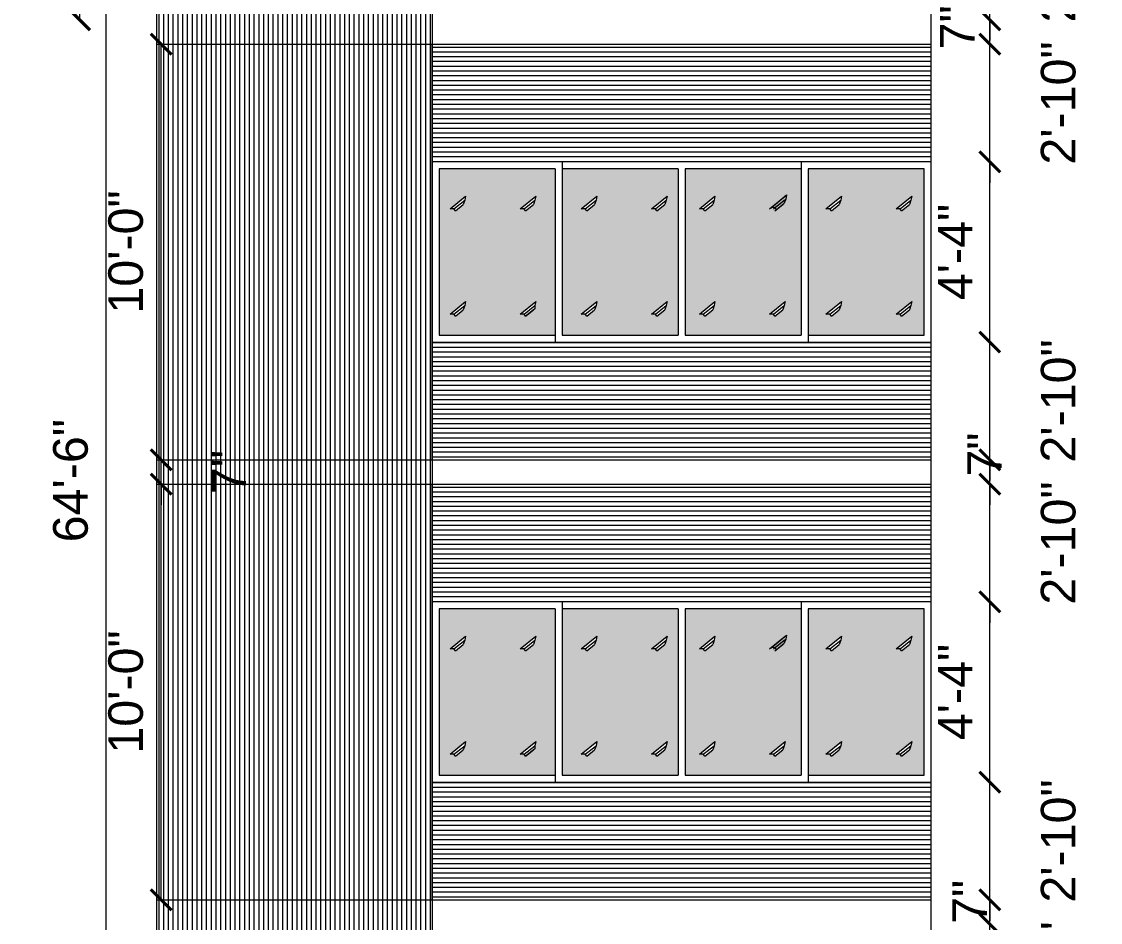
# Model space of a CAD drawing. Header units: inches. Extents: x -98933 to 1585249, y -3352739 to 192771.
# Drawn here: x 60130.4 to 60441.9, y 49987.3 to 50247.3 of the extents above; entities that cross this region are included whole.
import ezdxf

# ---------------------------------------------------------------- set-up
doc = ezdxf.new("R2010")
doc.units = ezdxf.units.IN
doc.header["$MEASUREMENT"] = 0
doc.header["$PDMODE"] = 35
doc.layers.get('0').update_dxf_attribs({"lineweight": 0})
doc.layers.get('Defpoints').update_dxf_attribs({"lineweight": 0})
for name, color, linetype, lineweight in [('DIM_WORKING', 7, 'Continuous', 0), ('FIX', 251, 'Continuous', 0), ('HATCH', 252, 'Continuous', 0), ('Layer1', 134, 'Continuous', 0), ('window', 140, 'Continuous', 0)]:
    doc.layers.add(name, color=color, linetype=linetype, lineweight=lineweight)
doc.styles.add('10IN', font='arial.ttf', dxfattribs={"height": 10})
doc.styles.add('SX', font='arial.ttf')
doc.dimstyles.new('DIM1', dxfattribs={"dimtxt": 15, "dimasz": 24, "dimexe": 0, "dimexo": 0, "dimgap": 20, "dimtad": 0, "dimdec": 0, "dimzin": 3, "dimdsep": 46, "dimlunit": 3, "dimtxsty": 'SX', "dimblk": 'OPEN30', "dimcen": 0, "dimse1": 1, "dimse2": 1, "dimclrd": 256, "dimclrt": 2, "dimadec": 0, "dimazin": 0, "dimtfac": 1, "dimtdec": 0, "dimtmove": 2, "dimatfit": 0, "dimldrblk": 'OPEN30', "dimfxl": 1, "dimtvp": 1, "dimtolj": 1, "dimtzin": 3, "dimlwd": -1, "dimarcsym": 0})
pattern_1 = [(0, (60545.4461, 50071.6753), (4e-16, 1.375), [])]
pattern_2 = [(0, (60545.4461, 50198.6753), (4e-16, 1.375), [])]

# ---------------------------------------------------------------- blocks, each defined once
blk = doc.blocks.new('_ArchTick')
at = {"color": 0, "linetype": 'ByBlock', "const_width": 0.15}
blk.add_lwpolyline([(-0.5, -0.5), (0.5, 0.5)], dxfattribs=at)
blk = doc.blocks.new('*D572')
at = {"layer": 'Defpoints', "color": 0, "ltscale": 30, "transparency": 16777216}
for p in [(60169.45, 50113.77), (60170.7, 50113.77), (60169.45, 49993.77)]:
    blk.add_point(p, dxfattribs=at)
at = {"layer": 'DIM_WORKING', "ltscale": 30, "transparency": 16777216}
blk.add_line((60170.7, 49993.77), (60170.7, 50113.77), dxfattribs=at)
at = {"layer": 'DIM_WORKING', "ltscale": 30, "transparency": 16777216, "xscale": 6, "yscale": 6, "zscale": 6}
for p, rotation in [((60170.7, 50113.77), 90), ((60170.7, 49993.77), 270)]:
    blk.add_blockref('_ArchTick', p, dxfattribs=dict(at, rotation=rotation))
at = {"layer": 'DIM_WORKING', "ltscale": 30, "transparency": 16777216, "insert": (60160.49, 50053.77), "char_height": 10, "attachment_point": 5, "rotation": 90, "style": '10IN'}
blk.add_mtext('\\A1;10\'-0"', dxfattribs=at)
blk = doc.blocks.new('*D573')
at = {"layer": 'Defpoints', "color": 0, "ltscale": 30, "transparency": 16777216}
for p in [(60169.45, 50120.77), (60170.7, 50120.77), (60169.45, 50113.77)]:
    blk.add_point(p, dxfattribs=at)
at = {"layer": 'DIM_WORKING', "ltscale": 30, "transparency": 16777216}
for p, q in [((60170.7, 50120.77), (60170.7, 50126.77)), ((60170.7, 50113.77), (60170.7, 50120.77)), ((60170.7, 50113.77), (60170.7, 50107.77))]:
    blk.add_line(p, q, dxfattribs=at)
at = {"layer": 'DIM_WORKING', "ltscale": 30, "transparency": 16777216, "xscale": 6, "yscale": 6, "zscale": 6}
for p, rotation in [((60170.7, 50120.77), 270), ((60170.7, 50113.77), 90)]:
    blk.add_blockref('_ArchTick', p, dxfattribs=dict(at, rotation=rotation))
at = {"layer": 'DIM_WORKING', "ltscale": 30, "transparency": 16777216, "insert": (60190.2, 50117.27), "char_height": 10, "attachment_point": 5, "rotation": 90, "style": '10IN'}
blk.add_mtext('\\A1;7"', dxfattribs=at)
blk = doc.blocks.new('*D574')
at = {"layer": 'Defpoints', "color": 0, "ltscale": 30, "transparency": 16777216}
for p in [(60169.45, 50240.77), (60170.7, 50240.77), (60169.45, 50120.77)]:
    blk.add_point(p, dxfattribs=at)
at = {"layer": 'DIM_WORKING', "ltscale": 30, "transparency": 16777216}
blk.add_line((60170.7, 50120.77), (60170.7, 50240.77), dxfattribs=at)
at = {"layer": 'DIM_WORKING', "ltscale": 30, "transparency": 16777216, "xscale": 6, "yscale": 6, "zscale": 6}
for p, rotation in [((60170.7, 50240.77), 90), ((60170.7, 50120.77), 270)]:
    blk.add_blockref('_ArchTick', p, dxfattribs=dict(at, rotation=rotation))
at = {"layer": 'DIM_WORKING', "ltscale": 30, "transparency": 16777216, "insert": (60160.49, 50180.77), "char_height": 10, "attachment_point": 5, "rotation": 90, "style": '10IN'}
blk.add_mtext('\\A1;10\'-0"', dxfattribs=at)
blk = doc.blocks.new('*D577')
at = {"layer": 'Defpoints', "color": 0, "ltscale": 30, "transparency": 16777216}
for p in [(60147.16, 50367.77), (60174.22, 50367.77), (60175.15, 50247.77)]:
    blk.add_point(p, dxfattribs=at)
at = {"layer": 'DIM_WORKING', "ltscale": 30, "transparency": 16777216}
blk.add_line((60147.16, 50247.77), (60147.16, 50367.77), dxfattribs=at)
at = {"layer": 'DIM_WORKING', "ltscale": 30, "transparency": 16777216, "xscale": 6, "yscale": 6, "zscale": 6}
for p, rotation in [((60147.16, 50367.77), 90), ((60147.16, 50247.77), 270)]:
    blk.add_blockref('_ArchTick', p, dxfattribs=dict(at, rotation=rotation))
at = {"layer": 'DIM_WORKING', "ltscale": 30, "transparency": 16777216, "insert": (60136.95, 50307.77), "char_height": 10, "attachment_point": 5, "rotation": 90, "style": '10IN'}
blk.add_mtext('\\A1;10\'-0"', dxfattribs=at)
blk = doc.blocks.new('*D585')
at = {"layer": 'Defpoints', "color": 0, "ltscale": 30, "transparency": 16777216}
for p in [(60392.95, 49986.77), (60409.92, 49986.77), (60392.95, 49952.77)]:
    blk.add_point(p, dxfattribs=at)
at = {"layer": 'DIM_WORKING', "ltscale": 30, "transparency": 16777216}
for p, q in [((60409.92, 49986.77), (60409.92, 49992.77)), ((60409.92, 49952.77), (60409.92, 49986.77)), ((60409.92, 49952.77), (60409.92, 49946.77))]:
    blk.add_line(p, q, dxfattribs=at)
at = {"layer": 'DIM_WORKING', "ltscale": 30, "transparency": 16777216, "xscale": 6, "yscale": 6, "zscale": 6}
for p, rotation in [((60409.92, 49986.77), 270), ((60409.92, 49952.77), 90)]:
    blk.add_blockref('_ArchTick', p, dxfattribs=dict(at, rotation=rotation))
at = {"layer": 'DIM_WORKING', "ltscale": 30, "transparency": 16777216, "insert": (60429.73, 49969.77), "char_height": 10, "attachment_point": 5, "rotation": 90, "style": '10IN'}
blk.add_mtext('\\A1;2\'-10"', dxfattribs=at)
blk = doc.blocks.new('*D586')
at = {"layer": 'Defpoints', "color": 0, "ltscale": 30, "transparency": 16777216}
for p in [(60392.95, 49993.77), (60409.92, 49993.77), (60392.95, 49986.77)]:
    blk.add_point(p, dxfattribs=at)
at = {"layer": 'DIM_WORKING', "ltscale": 30, "transparency": 16777216}
blk.add_line((60409.92, 49986.77), (60409.92, 49993.77), dxfattribs=at)
at = {"layer": 'DIM_WORKING', "ltscale": 30, "transparency": 16777216, "xscale": 6, "yscale": 6, "zscale": 6}
for p, rotation in [((60409.92, 49993.77), 90), ((60409.92, 49986.77), 270)]:
    blk.add_blockref('_ArchTick', p, dxfattribs=dict(at, rotation=rotation))
at = {"layer": 'DIM_WORKING', "ltscale": 30, "transparency": 16777216, "insert": (60404.08, 49993.19), "char_height": 10, "attachment_point": 5, "rotation": 90, "style": '10IN'}
blk.add_mtext('\\A1;7"', dxfattribs=at)
blk = doc.blocks.new('*D587')
at = {"layer": 'Defpoints', "color": 0, "ltscale": 30, "transparency": 16777216}
for p in [(60392.95, 50027.77), (60409.92, 50027.77), (60392.95, 49993.77)]:
    blk.add_point(p, dxfattribs=at)
at = {"layer": 'DIM_WORKING', "ltscale": 30, "transparency": 16777216}
for p, q in [((60409.92, 50027.77), (60409.92, 50033.77)), ((60409.92, 49993.77), (60409.92, 50027.77)), ((60409.92, 49993.77), (60409.92, 49987.77))]:
    blk.add_line(p, q, dxfattribs=at)
at = {"layer": 'DIM_WORKING', "ltscale": 30, "transparency": 16777216, "xscale": 6, "yscale": 6, "zscale": 6}
for p, rotation in [((60409.92, 50027.77), 270), ((60409.92, 49993.77), 90)]:
    blk.add_blockref('_ArchTick', p, dxfattribs=dict(at, rotation=rotation))
at = {"layer": 'DIM_WORKING', "ltscale": 30, "transparency": 16777216, "insert": (60429.73, 50010.77), "char_height": 10, "attachment_point": 5, "rotation": 90, "style": '10IN'}
blk.add_mtext('\\A1;2\'-10"', dxfattribs=at)
blk = doc.blocks.new('*D588')
at = {"layer": 'Defpoints', "color": 0, "ltscale": 30, "transparency": 16777216}
for p in [(60392.95, 50079.77), (60409.92, 50079.77), (60392.95, 50027.77)]:
    blk.add_point(p, dxfattribs=at)
at = {"layer": 'DIM_WORKING', "ltscale": 30, "transparency": 16777216}
blk.add_line((60409.92, 50027.77), (60409.92, 50079.77), dxfattribs=at)
at = {"layer": 'DIM_WORKING', "ltscale": 30, "transparency": 16777216, "xscale": 6, "yscale": 6, "zscale": 6}
for p, rotation in [((60409.92, 50079.77), 90), ((60409.92, 50027.77), 270)]:
    blk.add_blockref('_ArchTick', p, dxfattribs=dict(at, rotation=rotation))
at = {"layer": 'DIM_WORKING', "ltscale": 30, "transparency": 16777216, "insert": (60399.92, 50053.77), "char_height": 10, "attachment_point": 5, "rotation": 90, "style": '10IN'}
blk.add_mtext('\\A1;4\'-4"', dxfattribs=at)
blk = doc.blocks.new('*D589')
at = {"layer": 'Defpoints', "color": 0, "ltscale": 30, "transparency": 16777216}
for p in [(60392.95, 50113.77), (60409.92, 50113.77), (60392.95, 50079.77)]:
    blk.add_point(p, dxfattribs=at)
at = {"layer": 'DIM_WORKING', "ltscale": 30, "transparency": 16777216}
for p, q in [((60409.92, 50113.77), (60409.92, 50119.77)), ((60409.92, 50079.77), (60409.92, 50113.77)), ((60409.92, 50079.77), (60409.92, 50073.77))]:
    blk.add_line(p, q, dxfattribs=at)
at = {"layer": 'DIM_WORKING', "ltscale": 30, "transparency": 16777216, "xscale": 6, "yscale": 6, "zscale": 6}
for p, rotation in [((60409.92, 50113.77), 270), ((60409.92, 50079.77), 90)]:
    blk.add_blockref('_ArchTick', p, dxfattribs=dict(at, rotation=rotation))
at = {"layer": 'DIM_WORKING', "ltscale": 30, "transparency": 16777216, "insert": (60429.73, 50096.77), "char_height": 10, "attachment_point": 5, "rotation": 90, "style": '10IN'}
blk.add_mtext('\\A1;2\'-10"', dxfattribs=at)
blk = doc.blocks.new('*D590')
at = {"layer": 'Defpoints', "color": 0, "ltscale": 30, "transparency": 16777216}
for p in [(60392.95, 50120.77), (60409.92, 50120.77), (60392.95, 50113.77)]:
    blk.add_point(p, dxfattribs=at)
at = {"layer": 'DIM_WORKING', "ltscale": 30, "transparency": 16777216}
for p, q in [((60409.92, 50120.77), (60409.92, 50126.77)), ((60409.92, 50113.77), (60409.92, 50120.77)), ((60409.92, 50113.77), (60409.92, 50107.77))]:
    blk.add_line(p, q, dxfattribs=at)
at = {"layer": 'DIM_WORKING', "ltscale": 30, "transparency": 16777216, "xscale": 6, "yscale": 6, "zscale": 6}
for p, rotation in [((60409.92, 50120.77), 270), ((60409.92, 50113.77), 90)]:
    blk.add_blockref('_ArchTick', p, dxfattribs=dict(at, rotation=rotation))
at = {"layer": 'DIM_WORKING', "ltscale": 30, "transparency": 16777216, "insert": (60408.39, 50122.3), "char_height": 10, "attachment_point": 5, "rotation": 90, "style": '10IN'}
blk.add_mtext('\\A1;7"', dxfattribs=at)
blk = doc.blocks.new('*D591')
at = {"layer": 'Defpoints', "color": 0, "ltscale": 30, "transparency": 16777216}
for p in [(60392.95, 50154.77), (60409.92, 50154.77), (60392.95, 50120.77)]:
    blk.add_point(p, dxfattribs=at)
at = {"layer": 'DIM_WORKING', "ltscale": 30, "transparency": 16777216}
for p, q in [((60409.92, 50154.77), (60409.92, 50160.77)), ((60409.92, 50120.77), (60409.92, 50154.77)), ((60409.92, 50120.77), (60409.92, 50114.77))]:
    blk.add_line(p, q, dxfattribs=at)
at = {"layer": 'DIM_WORKING', "ltscale": 30, "transparency": 16777216, "xscale": 6, "yscale": 6, "zscale": 6}
for p, rotation in [((60409.92, 50154.77), 270), ((60409.92, 50120.77), 90)]:
    blk.add_blockref('_ArchTick', p, dxfattribs=dict(at, rotation=rotation))
at = {"layer": 'DIM_WORKING', "ltscale": 30, "transparency": 16777216, "insert": (60429.73, 50137.77), "char_height": 10, "attachment_point": 5, "rotation": 90, "style": '10IN'}
blk.add_mtext('\\A1;2\'-10"', dxfattribs=at)
blk = doc.blocks.new('*D592')
at = {"layer": 'Defpoints', "color": 0, "ltscale": 30, "transparency": 16777216}
for p in [(60392.95, 50206.77), (60409.92, 50206.77), (60392.95, 50154.77)]:
    blk.add_point(p, dxfattribs=at)
at = {"layer": 'DIM_WORKING', "ltscale": 30, "transparency": 16777216}
blk.add_line((60409.92, 50154.77), (60409.92, 50206.77), dxfattribs=at)
at = {"layer": 'DIM_WORKING', "ltscale": 30, "transparency": 16777216, "xscale": 6, "yscale": 6, "zscale": 6}
for p, rotation in [((60409.92, 50206.77), 90), ((60409.92, 50154.77), 270)]:
    blk.add_blockref('_ArchTick', p, dxfattribs=dict(at, rotation=rotation))
at = {"layer": 'DIM_WORKING', "ltscale": 30, "transparency": 16777216, "insert": (60399.92, 50180.77), "char_height": 10, "attachment_point": 5, "rotation": 90, "style": '10IN'}
blk.add_mtext('\\A1;4\'-4"', dxfattribs=at)
blk = doc.blocks.new('*D593')
at = {"layer": 'Defpoints', "color": 0, "ltscale": 30, "transparency": 16777216}
for p in [(60392.95, 50240.77), (60409.92, 50240.77), (60392.95, 50206.77)]:
    blk.add_point(p, dxfattribs=at)
at = {"layer": 'DIM_WORKING', "ltscale": 30, "transparency": 16777216}
for p, q in [((60409.92, 50240.77), (60409.92, 50246.77)), ((60409.92, 50206.77), (60409.92, 50240.77)), ((60409.92, 50206.77), (60409.92, 50200.77))]:
    blk.add_line(p, q, dxfattribs=at)
at = {"layer": 'DIM_WORKING', "ltscale": 30, "transparency": 16777216, "xscale": 6, "yscale": 6, "zscale": 6}
for p, rotation in [((60409.92, 50240.77), 270), ((60409.92, 50206.77), 90)]:
    blk.add_blockref('_ArchTick', p, dxfattribs=dict(at, rotation=rotation))
at = {"layer": 'DIM_WORKING', "ltscale": 30, "transparency": 16777216, "insert": (60429.73, 50223.77), "char_height": 10, "attachment_point": 5, "rotation": 90, "style": '10IN'}
blk.add_mtext('\\A1;2\'-10"', dxfattribs=at)
blk = doc.blocks.new('*D594')
at = {"layer": 'Defpoints', "color": 0, "ltscale": 30, "transparency": 16777216}
for p in [(60392.95, 50247.77), (60409.92, 50247.77), (60392.95, 50240.77)]:
    blk.add_point(p, dxfattribs=at)
at = {"layer": 'DIM_WORKING', "ltscale": 30, "transparency": 16777216}
blk.add_line((60409.92, 50240.77), (60409.92, 50247.77), dxfattribs=at)
at = {"layer": 'DIM_WORKING', "ltscale": 30, "transparency": 16777216, "xscale": 6, "yscale": 6, "zscale": 6}
for p, rotation in [((60409.92, 50247.77), 90), ((60409.92, 50240.77), 270)]:
    blk.add_blockref('_ArchTick', p, dxfattribs=dict(at, rotation=rotation))
at = {"layer": 'DIM_WORKING', "ltscale": 30, "transparency": 16777216, "insert": (60400.52, 50245.62), "char_height": 10, "attachment_point": 5, "rotation": 90, "style": '10IN'}
blk.add_mtext('\\A1;7"', dxfattribs=at)
blk = doc.blocks.new('*D595')
at = {"layer": 'Defpoints', "color": 0, "ltscale": 30, "transparency": 16777216}
for p in [(60392.95, 50281.77), (60409.92, 50281.77), (60392.95, 50247.77)]:
    blk.add_point(p, dxfattribs=at)
at = {"layer": 'DIM_WORKING', "ltscale": 30, "transparency": 16777216}
for p, q in [((60409.92, 50281.77), (60409.92, 50287.77)), ((60409.92, 50247.77), (60409.92, 50281.77)), ((60409.92, 50247.77), (60409.92, 50241.77))]:
    blk.add_line(p, q, dxfattribs=at)
at = {"layer": 'DIM_WORKING', "ltscale": 30, "transparency": 16777216, "xscale": 6, "yscale": 6, "zscale": 6}
for p, rotation in [((60409.92, 50281.77), 270), ((60409.92, 50247.77), 90)]:
    blk.add_blockref('_ArchTick', p, dxfattribs=dict(at, rotation=rotation))
at = {"layer": 'DIM_WORKING', "ltscale": 30, "transparency": 16777216, "insert": (60429.73, 50264.77), "char_height": 10, "attachment_point": 5, "rotation": 90, "style": '10IN'}
blk.add_mtext('\\A1;2\'-10"', dxfattribs=at)
blk = doc.blocks.new('*D771')
at = {"layer": 'Defpoints', "color": 0, "ltscale": 30, "transparency": 16777216}
for p in [(60154.77, 50501.77), (60169.45, 50501.77), (60183.45, 49727.77)]:
    blk.add_point(p, dxfattribs=at)
at = {"layer": 'DIM_WORKING', "ltscale": 30, "transparency": 16777216}
blk.add_line((60154.77, 49727.77), (60154.77, 50501.77), dxfattribs=at)
at = {"layer": 'DIM_WORKING', "ltscale": 30, "transparency": 16777216, "xscale": 6, "yscale": 6, "zscale": 6}
for p, rotation in [((60154.77, 50501.77), 90), ((60154.77, 49727.77), 270)]:
    blk.add_blockref('_ArchTick', p, dxfattribs=dict(at, rotation=rotation))
at = {"layer": 'DIM_WORKING', "ltscale": 30, "transparency": 16777216, "insert": (60144.56, 50114.77), "char_height": 10, "attachment_point": 5, "rotation": 90, "style": '10IN'}
blk.add_mtext('\\A1;64\'-6"', dxfattribs=at)

msp = doc.modelspace()

# ---------------------------------------------------------------- hatches: boundary and pattern name
at = {"layer": 'DIM_WORKING', "ltscale": 30}
h = msp.add_hatch(color=256, dxfattribs=at)
h.set_gradient(color1=(191, 203, 212), one_color=1, tint=1, name='CURVED')
h.paths.add_polyline_path([(60284.45, 50204.77), (60250.95, 50204.77), (60250.95, 50156.77), (60284.45, 50156.77)])
h.paths.add_polyline_path([(60274.34, 50193.23), (60278.83, 50196.89), (60278.59, 50195.72), (60278.19, 50194.49), (60275.89, 50192.69), (60275.45, 50193.25)], flags=16)
h.paths.add_polyline_path([(60257.92, 50194.49), (60255.63, 50192.69), (60255.18, 50193.25), (60254.08, 50193.23), (60258.56, 50196.89), (60258.32, 50195.72)], flags=16)
h.paths.add_polyline_path([(60278.83, 50166.45), (60278.59, 50165.28), (60278.59, 50164.36), (60278.19, 50164.05), (60275.89, 50162.24), (60275.46, 50162.82), (60274.38, 50162.82)], flags=16)
h.paths.add_polyline_path([(60258.56, 50166.45), (60258.32, 50165.28), (60257.92, 50164.05), (60255.63, 50162.24), (60255.18, 50162.81), (60254.08, 50162.79)], flags=16)
h.paths.add_polyline_path([(60286.45, 50156.77), (60319.95, 50156.77), (60319.95, 50204.77), (60286.45, 50204.77)])
h.paths.add_polyline_path([(60293.54, 50192.69), (60293.09, 50193.25), (60291.99, 50193.23), (60296.47, 50196.89), (60296.23, 50195.72), (60295.83, 50194.49)], flags=16)
h.paths.add_polyline_path([(60296.47, 50166.45), (60296.23, 50165.28), (60295.83, 50164.05), (60293.54, 50162.24), (60293.09, 50162.81), (60291.99, 50162.79)], flags=16)
h.paths.add_polyline_path([(60312.26, 50193.23), (60316.74, 50196.89), (60316.5, 50195.72), (60316.1, 50194.49), (60313.81, 50192.69), (60313.36, 50193.25)], flags=16)
h.paths.add_polyline_path([(60312.26, 50162.79), (60316.74, 50166.45), (60316.5, 50165.28), (60316.1, 50164.05), (60313.81, 50162.24), (60313.36, 50162.81)], flags=16)
h.paths.add_polyline_path([(60321.95, 50156.77), (60355.45, 50156.77), (60355.45, 50204.77), (60321.95, 50204.77)])
h.paths.add_polyline_path([(60330.56, 50166.45), (60330.32, 50165.28), (60329.92, 50164.05), (60327.63, 50162.24), (60327.19, 50162.81), (60326.08, 50162.79)], flags=16)
h.paths.add_polyline_path([(60327.63, 50192.69), (60327.19, 50193.25), (60326.08, 50193.23), (60330.56, 50196.89), (60330.32, 50195.72), (60329.92, 50194.49)], flags=16)
h.paths.add_polyline_path([(60350.6, 50194.83), (60348.31, 50193.02), (60347.9, 50192.69), (60350.19, 50194.49)], flags=16)
h.paths.add_polyline_path([(60346.35, 50162.79), (60350.83, 50166.45), (60350.59, 50165.28), (60350.19, 50164.05), (60347.9, 50162.24), (60347.45, 50162.81)], flags=16)
h.paths.add_polyline_path([(60390.95, 50204.77), (60357.45, 50204.77), (60357.45, 50156.77), (60390.95, 50156.77)])
h.paths.add_polyline_path([(60367.11, 50166.45), (60366.87, 50165.28), (60366.47, 50164.05), (60364.18, 50162.24), (60363.73, 50162.81), (60362.62, 50162.79)], flags=16)
h.paths.add_polyline_path([(60387.38, 50166.45), (60387.13, 50165.28), (60386.74, 50164.05), (60384.44, 50162.24), (60384, 50162.81), (60382.89, 50162.79)], flags=16)
h.paths.add_polyline_path([(60382.89, 50193.23), (60387.38, 50196.89), (60387.13, 50195.72), (60386.74, 50194.49), (60384.44, 50192.69), (60384, 50193.25)], flags=16)
h.paths.add_polyline_path([(60364.18, 50192.69), (60363.73, 50193.25), (60362.62, 50193.23), (60367.11, 50196.89), (60366.87, 50195.72), (60366.47, 50194.49)], flags=16)
h = msp.add_hatch(color=256, dxfattribs=at)
h.set_gradient(color1=(191, 203, 212), one_color=1, tint=1, name='CURVED')
h.paths.add_polyline_path([(60284.45, 50077.77), (60250.95, 50077.77), (60250.95, 50029.77), (60284.45, 50029.77)])
h.paths.add_polyline_path([(60274.34, 50066.23), (60278.83, 50069.89), (60278.59, 50068.72), (60278.19, 50067.49), (60275.89, 50065.69), (60275.45, 50066.25)], flags=16)
h.paths.add_polyline_path([(60257.92, 50067.49), (60255.63, 50065.69), (60255.18, 50066.25), (60254.08, 50066.23), (60258.56, 50069.89), (60258.32, 50068.72)], flags=16)
h.paths.add_polyline_path([(60278.83, 50039.45), (60278.59, 50038.28), (60278.59, 50037.36), (60278.19, 50037.05), (60275.89, 50035.24), (60275.46, 50035.82), (60274.38, 50035.82)], flags=16)
h.paths.add_polyline_path([(60258.56, 50039.45), (60258.32, 50038.28), (60257.92, 50037.05), (60255.63, 50035.24), (60255.18, 50035.81), (60254.08, 50035.79)], flags=16)
h.paths.add_polyline_path([(60286.45, 50029.77), (60319.95, 50029.77), (60319.95, 50077.77), (60286.45, 50077.77)])
h.paths.add_polyline_path([(60293.54, 50065.69), (60293.09, 50066.25), (60291.99, 50066.23), (60296.47, 50069.89), (60296.23, 50068.72), (60295.83, 50067.49)], flags=16)
h.paths.add_polyline_path([(60296.47, 50039.45), (60296.23, 50038.28), (60295.83, 50037.05), (60293.54, 50035.24), (60293.09, 50035.81), (60291.99, 50035.79)], flags=16)
h.paths.add_polyline_path([(60312.26, 50066.23), (60316.74, 50069.89), (60316.5, 50068.72), (60316.1, 50067.49), (60313.81, 50065.69), (60313.36, 50066.25)], flags=16)
h.paths.add_polyline_path([(60312.26, 50035.79), (60316.74, 50039.45), (60316.5, 50038.28), (60316.1, 50037.05), (60313.81, 50035.24), (60313.36, 50035.81)], flags=16)
h.paths.add_polyline_path([(60321.95, 50029.77), (60355.45, 50029.77), (60355.45, 50077.77), (60321.95, 50077.77)])
h.paths.add_polyline_path([(60330.56, 50039.45), (60330.32, 50038.28), (60329.92, 50037.05), (60327.63, 50035.24), (60327.19, 50035.81), (60326.08, 50035.79)], flags=16)
h.paths.add_polyline_path([(60327.63, 50065.69), (60327.19, 50066.25), (60326.08, 50066.23), (60330.56, 50069.89), (60330.32, 50068.72), (60329.92, 50067.49)], flags=16)
h.paths.add_polyline_path([(60350.6, 50067.83), (60348.31, 50066.02), (60347.9, 50065.69), (60350.19, 50067.49)], flags=16)
h.paths.add_polyline_path([(60346.35, 50035.79), (60350.83, 50039.45), (60350.59, 50038.28), (60350.19, 50037.05), (60347.9, 50035.24), (60347.45, 50035.81)], flags=16)
h.paths.add_polyline_path([(60390.95, 50077.77), (60357.45, 50077.77), (60357.45, 50029.77), (60390.95, 50029.77)])
h.paths.add_polyline_path([(60367.11, 50039.45), (60366.87, 50038.28), (60366.47, 50037.05), (60364.18, 50035.24), (60363.73, 50035.81), (60362.62, 50035.79)], flags=16)
h.paths.add_polyline_path([(60387.38, 50039.45), (60387.13, 50038.28), (60386.74, 50037.05), (60384.44, 50035.24), (60384, 50035.81), (60382.89, 50035.79)], flags=16)
h.paths.add_polyline_path([(60382.89, 50066.23), (60387.38, 50069.89), (60387.13, 50068.72), (60386.74, 50067.49), (60384.44, 50065.69), (60384, 50066.25)], flags=16)
h.paths.add_polyline_path([(60364.18, 50065.69), (60363.73, 50066.25), (60362.62, 50066.23), (60367.11, 50069.89), (60366.87, 50068.72), (60366.47, 50067.49)], flags=16)
at = {"layer": 'FIX', "ltscale": 30}
h = msp.add_hatch(dxfattribs=at)
h.set_pattern_fill('ANSI31', color=256, scale=11, angle=225, style=0)
h.set_pattern_definition([(270, (54602.6947, 46474.6269), (1.375, -3e-16), [])])
h.paths.add_polyline_path([(60248.95, 50494.77), (60169.45, 50494.77), (60169.45, 49866.77), (60248.95, 49866.77)])
h = msp.add_hatch(dxfattribs=at)
h.set_pattern_fill('ANSI31', color=256, scale=11, angle=315, style=0)
h.set_pattern_definition(pattern_2)
h.paths.add_polyline_path([(60392.95, 50240.77), (60248.95, 50240.77), (60248.95, 50206.77), (60392.95, 50206.77)])
h = msp.add_hatch(dxfattribs=at)
h.set_pattern_fill('ANSI31', color=256, scale=11, angle=315, style=0)
h.set_pattern_definition(pattern_2)
h.paths.add_polyline_path([(60392.95, 50154.77), (60248.95, 50154.77), (60248.95, 50120.77), (60392.95, 50120.77)])
h.paths.add_polyline_path([(60629.45, 50154.77), (60485.45, 50154.77), (60485.45, 50120.77), (60629.45, 50120.77)])
h.paths.add_polyline_path([(60629.45, 50240.77), (60485.45, 50240.77), (60485.45, 50206.77), (60629.45, 50206.77)])
h.paths.add_polyline_path([(60754.2, 50240.77), (60699.73, 50240.77), (60699.73, 50206.77), (60754.2, 50206.77)])
h.paths.add_polyline_path([(60754.2, 50154.77), (60699.73, 50154.77), (60699.73, 50120.77), (60754.2, 50120.77)])
h = msp.add_hatch(dxfattribs=at)
h.set_pattern_fill('ANSI31', color=256, scale=11, angle=315, style=0)
h.set_pattern_definition(pattern_1)
h.paths.add_polyline_path([(60392.95, 50113.77), (60248.95, 50113.77), (60248.95, 50079.77), (60392.95, 50079.77)])
h = msp.add_hatch(dxfattribs=at)
h.set_pattern_fill('ANSI31', color=256, scale=11, angle=315, style=0)
h.set_pattern_definition(pattern_1)
h.paths.add_polyline_path([(60392.95, 50027.77), (60248.95, 50027.77), (60248.95, 49993.77), (60392.95, 49993.77)])
h.paths.add_polyline_path([(60629.45, 50027.77), (60485.45, 50027.77), (60485.45, 49993.77), (60629.45, 49993.77)])
h.paths.add_polyline_path([(60629.45, 50113.77), (60485.45, 50113.77), (60485.45, 50079.77), (60629.45, 50079.77)])
h.paths.add_polyline_path([(60754.2, 50113.77), (60699.73, 50113.77), (60699.73, 50079.77), (60754.2, 50079.77)])
h.paths.add_polyline_path([(60754.2, 50027.77), (60699.73, 50027.77), (60699.73, 49993.77), (60754.2, 49993.77)])

# ---------------------------------------------------------------- linework, layer by layer
at = {"layer": 'DIM_WORKING', "ltscale": 30}
for p, q in [((60169.45, 50120.77), (60169.45, 50247.77)), ((60169.45, 49993.77), (60169.45, 50120.77))]:
    msp.add_line(p, q, dxfattribs=at)
at = {"layer": 'FIX', "ltscale": 30}
for points in [[(60248.95, 49866.77), (60169.45, 49866.77), (60169.45, 50494.77), (60248.95, 50494.77)], [(60485.45, 49866.77), (60392.95, 49866.77), (60392.95, 50494.77), (60485.45, 50494.77)]]:
    msp.add_lwpolyline(points, close=True, dxfattribs=at)
at = {"layer": 'HATCH', "ltscale": 30}
for p, q in [((60248.95, 50120.77), (60248.95, 50240.77)), ((60392.95, 50120.77), (60392.95, 50240.77)), ((60248.95, 49993.77), (60248.95, 50113.77)), ((60392.95, 49993.77), (60392.95, 50113.77)), ((60169.45, 49866.77), (60169.45, 49993.77))]:
    msp.add_line(p, q, dxfattribs=at)
for points in [[(60169.45, 50240.77), (60392.95, 50240.77)], [(60169.45, 50120.77), (60392.95, 50120.77)], [(60169.45, 50120.77), (60392.95, 50120.77)], [(60169.45, 50113.77), (60392.95, 50113.77)], [(60169.45, 49993.77), (60392.95, 49993.77)], [(60169.45, 49993.77), (60392.95, 49993.77)]]:
    msp.add_lwpolyline(points, dxfattribs=at)
at = {"layer": 'Layer1', "ltscale": 30}
for p, q in [((60254.08, 50193.23), (60258.56, 50196.89)), ((60258.56, 50196.89), (60258.32, 50195.72)), ((60274.34, 50193.23), (60278.83, 50196.89)), ((60274.34, 50193.23), (60278.83, 50196.89)), ((60278.83, 50196.89), (60278.59, 50195.72)), ((60291.99, 50193.23), (60296.47, 50196.89)), ((60291.99, 50193.23), (60296.47, 50196.89)), ((60296.47, 50196.89), (60296.23, 50195.72)), ((60312.26, 50193.23), (60316.74, 50196.89)), ((60312.26, 50193.23), (60316.74, 50196.89)), ((60316.74, 50196.89), (60316.5, 50195.72)), ((60326.08, 50193.23), (60330.56, 50196.89)), ((60326.08, 50193.23), (60330.56, 50196.89)), ((60330.56, 50196.89), (60330.32, 50195.72)), ((60346.35, 50193.23), (60350.83, 50196.89)), ((60346.76, 50193.56), (60351.24, 50197.22)), ((60351.24, 50197.22), (60351, 50196.05)), ((60362.62, 50193.23), (60367.11, 50196.89)), ((60362.62, 50193.23), (60367.11, 50196.89)), ((60367.11, 50196.89), (60366.87, 50195.72)), ((60382.89, 50193.23), (60387.38, 50196.89)), ((60382.89, 50193.23), (60387.38, 50196.89)), ((60387.38, 50196.89), (60387.13, 50195.72)), ((60255.19, 50193.26), (60258.32, 50195.72)), ((60255.63, 50192.69), (60257.92, 50194.49)), ((60258.32, 50195.72), (60257.92, 50194.49)), ((60275.46, 50193.26), (60278.59, 50195.72)), ((60275.46, 50193.26), (60278.59, 50195.72)), ((60275.89, 50192.69), (60278.19, 50194.49)), ((60275.89, 50192.69), (60278.19, 50194.49)), ((60278.59, 50195.72), (60278.19, 50194.49)), ((60293.1, 50193.26), (60296.23, 50195.72)), ((60293.1, 50193.26), (60296.23, 50195.72)), ((60293.54, 50192.69), (60295.83, 50194.49)), ((60293.54, 50192.69), (60295.83, 50194.49)), ((60296.23, 50195.72), (60295.83, 50194.49)), ((60313.37, 50193.26), (60316.5, 50195.72)), ((60313.37, 50193.26), (60316.5, 50195.72)), ((60313.81, 50192.69), (60316.1, 50194.49)), ((60313.81, 50192.69), (60316.1, 50194.49)), ((60316.5, 50195.72), (60316.1, 50194.49)), ((60327.19, 50193.26), (60330.32, 50195.72)), ((60327.19, 50193.26), (60330.32, 50195.72)), ((60327.63, 50192.69), (60329.92, 50194.49)), ((60327.63, 50192.69), (60329.92, 50194.49)), ((60330.32, 50195.72), (60329.92, 50194.49)), ((60347.87, 50193.59), (60346.76, 50193.56)), ((60347.46, 50193.26), (60350.59, 50195.72)), ((60347.87, 50193.59), (60351, 50196.05)), ((60348.31, 50193.02), (60347.87, 50193.59)), ((60347.9, 50192.69), (60350.19, 50194.49)), ((60348.31, 50193.02), (60350.6, 50194.83)), ((60351, 50196.05), (60350.6, 50194.83)), ((60363.74, 50193.26), (60366.87, 50195.72)), ((60363.74, 50193.26), (60366.87, 50195.72)), ((60364.18, 50192.69), (60366.47, 50194.49)), ((60364.18, 50192.69), (60366.47, 50194.49)), ((60366.87, 50195.72), (60366.47, 50194.49)), ((60384.01, 50193.26), (60387.13, 50195.72)), ((60384.01, 50193.26), (60387.13, 50195.72)), ((60384.44, 50192.69), (60386.74, 50194.49)), ((60384.44, 50192.69), (60386.74, 50194.49)), ((60387.13, 50195.72), (60386.74, 50194.49)), ((60255.18, 50193.25), (60254.08, 50193.23)), ((60255.63, 50192.69), (60255.18, 50193.25)), ((60275.45, 50193.25), (60274.34, 50193.23)), ((60275.89, 50192.69), (60275.45, 50193.25)), ((60293.09, 50193.25), (60291.99, 50193.23)), ((60293.54, 50192.69), (60293.09, 50193.25)), ((60313.36, 50193.25), (60312.26, 50193.23)), ((60313.81, 50192.69), (60313.36, 50193.25)), ((60327.19, 50193.25), (60326.08, 50193.23)), ((60327.63, 50192.69), (60327.19, 50193.25)), ((60363.73, 50193.25), (60362.62, 50193.23)), ((60364.18, 50192.69), (60363.73, 50193.25)), ((60384, 50193.25), (60382.89, 50193.23)), ((60384.44, 50192.69), (60384, 50193.25)), ((60254.08, 50162.79), (60258.56, 50166.45)), ((60254.08, 50162.79), (60258.56, 50166.45)), ((60258.56, 50166.45), (60258.32, 50165.28)), ((60274.34, 50162.79), (60278.83, 50166.45)), ((60278.83, 50166.45), (60278.59, 50165.28)), ((60291.99, 50162.79), (60296.47, 50166.45)), ((60291.99, 50162.79), (60296.47, 50166.45)), ((60296.47, 50166.45), (60296.23, 50165.28)), ((60312.26, 50162.79), (60316.74, 50166.45)), ((60312.26, 50162.79), (60316.74, 50166.45)), ((60316.74, 50166.45), (60316.5, 50165.28)), ((60326.08, 50162.79), (60330.56, 50166.45)), ((60326.08, 50162.79), (60330.56, 50166.45)), ((60330.56, 50166.45), (60330.32, 50165.28)), ((60346.35, 50162.79), (60350.83, 50166.45)), ((60346.35, 50162.79), (60350.83, 50166.45)), ((60350.83, 50166.45), (60350.59, 50165.28)), ((60362.62, 50162.79), (60367.11, 50166.45)), ((60362.62, 50162.79), (60367.11, 50166.45)), ((60367.11, 50166.45), (60366.87, 50165.28)), ((60382.89, 50162.79), (60387.38, 50166.45)), ((60382.89, 50162.79), (60387.38, 50166.45)), ((60387.38, 50166.45), (60387.13, 50165.28)), ((60255.18, 50162.81), (60254.08, 50162.79)), ((60255.63, 50162.24), (60255.18, 50162.81)), ((60255.19, 50162.82), (60258.32, 50165.28)), ((60255.19, 50162.82), (60258.32, 50165.28)), ((60255.63, 50162.24), (60257.92, 50164.05)), ((60255.63, 50162.24), (60257.92, 50164.05)), ((60258.32, 50165.28), (60257.92, 50164.05)), ((60275.46, 50162.82), (60274.34, 50162.82)), ((60275.46, 50162.82), (60278.59, 50165.28)), ((60275.89, 50162.24), (60275.46, 50162.82)), ((60275.89, 50162.24), (60278.19, 50164.05)), ((60278.19, 50164.05), (60275.89, 50162.24)), ((60278.59, 50164.36), (60278.19, 50164.05)), ((60278.59, 50165.28), (60278.59, 50164.36)), ((60293.09, 50162.81), (60291.99, 50162.79)), ((60293.54, 50162.24), (60293.09, 50162.81)), ((60293.1, 50162.82), (60296.23, 50165.28)), ((60293.1, 50162.82), (60296.23, 50165.28)), ((60293.54, 50162.24), (60295.83, 50164.05)), ((60293.54, 50162.24), (60295.83, 50164.05)), ((60296.23, 50165.28), (60295.83, 50164.05)), ((60313.36, 50162.81), (60312.26, 50162.79)), ((60313.81, 50162.24), (60313.36, 50162.81)), ((60313.37, 50162.82), (60316.5, 50165.28)), ((60313.37, 50162.82), (60316.5, 50165.28)), ((60313.81, 50162.24), (60316.1, 50164.05)), ((60313.81, 50162.24), (60316.1, 50164.05)), ((60316.5, 50165.28), (60316.1, 50164.05)), ((60327.19, 50162.81), (60326.08, 50162.79)), ((60327.19, 50162.82), (60330.32, 50165.28)), ((60327.19, 50162.82), (60330.32, 50165.28)), ((60327.63, 50162.24), (60327.19, 50162.81)), ((60327.63, 50162.24), (60329.92, 50164.05)), ((60327.63, 50162.24), (60329.92, 50164.05)), ((60330.32, 50165.28), (60329.92, 50164.05)), ((60347.45, 50162.81), (60346.35, 50162.79)), ((60347.9, 50162.24), (60347.45, 50162.81)), ((60347.46, 50162.82), (60350.59, 50165.28)), ((60347.46, 50162.82), (60350.59, 50165.28)), ((60347.9, 50162.24), (60350.19, 50164.05)), ((60347.9, 50162.24), (60350.19, 50164.05)), ((60350.59, 50165.28), (60350.19, 50164.05)), ((60363.73, 50162.81), (60362.62, 50162.79)), ((60364.18, 50162.24), (60363.73, 50162.81)), ((60363.74, 50162.82), (60366.87, 50165.28)), ((60363.74, 50162.82), (60366.87, 50165.28)), ((60364.18, 50162.24), (60366.47, 50164.05)), ((60364.18, 50162.24), (60366.47, 50164.05)), ((60366.87, 50165.28), (60366.47, 50164.05)), ((60384, 50162.81), (60382.89, 50162.79)), ((60384.44, 50162.24), (60384, 50162.81)), ((60384.01, 50162.82), (60387.13, 50165.28)), ((60384.01, 50162.82), (60387.13, 50165.28)), ((60384.44, 50162.24), (60386.74, 50164.05)), ((60384.44, 50162.24), (60386.74, 50164.05)), ((60387.13, 50165.28), (60386.74, 50164.05)), ((60254.08, 50066.23), (60258.56, 50069.89)), ((60258.56, 50069.89), (60258.32, 50068.72)), ((60274.34, 50066.23), (60278.83, 50069.89)), ((60274.34, 50066.23), (60278.83, 50069.89)), ((60278.83, 50069.89), (60278.59, 50068.72)), ((60291.99, 50066.23), (60296.47, 50069.89)), ((60291.99, 50066.23), (60296.47, 50069.89)), ((60296.47, 50069.89), (60296.23, 50068.72)), ((60312.26, 50066.23), (60316.74, 50069.89)), ((60312.26, 50066.23), (60316.74, 50069.89)), ((60316.74, 50069.89), (60316.5, 50068.72)), ((60326.08, 50066.23), (60330.56, 50069.89)), ((60326.08, 50066.23), (60330.56, 50069.89)), ((60330.56, 50069.89), (60330.32, 50068.72)), ((60346.35, 50066.23), (60350.83, 50069.89)), ((60346.76, 50066.56), (60351.24, 50070.22)), ((60347.87, 50066.59), (60351, 50069.05)), ((60351, 50069.05), (60350.6, 50067.83)), ((60351.24, 50070.22), (60351, 50069.05)), ((60362.62, 50066.23), (60367.11, 50069.89)), ((60362.62, 50066.23), (60367.11, 50069.89)), ((60367.11, 50069.89), (60366.87, 50068.72)), ((60382.89, 50066.23), (60387.38, 50069.89)), ((60382.89, 50066.23), (60387.38, 50069.89)), ((60387.38, 50069.89), (60387.13, 50068.72)), ((60255.18, 50066.25), (60254.08, 50066.23)), ((60255.63, 50065.69), (60255.18, 50066.25)), ((60255.19, 50066.26), (60258.32, 50068.72)), ((60255.63, 50065.69), (60257.92, 50067.49)), ((60258.32, 50068.72), (60257.92, 50067.49)), ((60275.45, 50066.25), (60274.34, 50066.23)), ((60275.89, 50065.69), (60275.45, 50066.25)), ((60275.46, 50066.26), (60278.59, 50068.72)), ((60275.46, 50066.26), (60278.59, 50068.72)), ((60275.89, 50065.69), (60278.19, 50067.49)), ((60275.89, 50065.69), (60278.19, 50067.49)), ((60278.59, 50068.72), (60278.19, 50067.49)), ((60293.09, 50066.25), (60291.99, 50066.23)), ((60293.54, 50065.69), (60293.09, 50066.25)), ((60293.1, 50066.26), (60296.23, 50068.72)), ((60293.1, 50066.26), (60296.23, 50068.72)), ((60293.54, 50065.69), (60295.83, 50067.49)), ((60293.54, 50065.69), (60295.83, 50067.49)), ((60296.23, 50068.72), (60295.83, 50067.49)), ((60313.36, 50066.25), (60312.26, 50066.23)), ((60313.81, 50065.69), (60313.36, 50066.25)), ((60313.37, 50066.26), (60316.5, 50068.72)), ((60313.37, 50066.26), (60316.5, 50068.72)), ((60313.81, 50065.69), (60316.1, 50067.49)), ((60313.81, 50065.69), (60316.1, 50067.49)), ((60316.5, 50068.72), (60316.1, 50067.49)), ((60327.19, 50066.25), (60326.08, 50066.23)), ((60327.19, 50066.26), (60330.32, 50068.72)), ((60327.19, 50066.26), (60330.32, 50068.72)), ((60327.63, 50065.69), (60327.19, 50066.25)), ((60327.63, 50065.69), (60329.92, 50067.49)), ((60327.63, 50065.69), (60329.92, 50067.49)), ((60330.32, 50068.72), (60329.92, 50067.49)), ((60347.87, 50066.59), (60346.76, 50066.56)), ((60347.46, 50066.26), (60350.59, 50068.72)), ((60348.31, 50066.02), (60347.87, 50066.59)), ((60347.9, 50065.69), (60350.19, 50067.49)), ((60348.31, 50066.02), (60350.6, 50067.83)), ((60363.73, 50066.25), (60362.62, 50066.23)), ((60364.18, 50065.69), (60363.73, 50066.25)), ((60363.74, 50066.26), (60366.87, 50068.72)), ((60363.74, 50066.26), (60366.87, 50068.72)), ((60364.18, 50065.69), (60366.47, 50067.49)), ((60364.18, 50065.69), (60366.47, 50067.49)), ((60366.87, 50068.72), (60366.47, 50067.49)), ((60384, 50066.25), (60382.89, 50066.23)), ((60384.44, 50065.69), (60384, 50066.25)), ((60384.01, 50066.26), (60387.13, 50068.72)), ((60384.01, 50066.26), (60387.13, 50068.72)), ((60384.44, 50065.69), (60386.74, 50067.49)), ((60384.44, 50065.69), (60386.74, 50067.49)), ((60387.13, 50068.72), (60386.74, 50067.49)), ((60254.08, 50035.79), (60258.56, 50039.45)), ((60254.08, 50035.79), (60258.56, 50039.45)), ((60255.19, 50035.82), (60258.32, 50038.28)), ((60255.19, 50035.82), (60258.32, 50038.28)), ((60258.32, 50038.28), (60257.92, 50037.05)), ((60258.56, 50039.45), (60258.32, 50038.28)), ((60274.34, 50035.79), (60278.83, 50039.45)), ((60275.46, 50035.82), (60278.59, 50038.28)), ((60278.83, 50039.45), (60278.59, 50038.28)), ((60278.59, 50038.28), (60278.59, 50037.36)), ((60291.99, 50035.79), (60296.47, 50039.45)), ((60291.99, 50035.79), (60296.47, 50039.45)), ((60293.1, 50035.82), (60296.23, 50038.28)), ((60293.1, 50035.82), (60296.23, 50038.28)), ((60296.23, 50038.28), (60295.83, 50037.05)), ((60296.47, 50039.45), (60296.23, 50038.28)), ((60312.26, 50035.79), (60316.74, 50039.45)), ((60312.26, 50035.79), (60316.74, 50039.45)), ((60313.37, 50035.82), (60316.5, 50038.28)), ((60313.37, 50035.82), (60316.5, 50038.28)), ((60316.5, 50038.28), (60316.1, 50037.05)), ((60316.74, 50039.45), (60316.5, 50038.28)), ((60326.08, 50035.79), (60330.56, 50039.45)), ((60326.08, 50035.79), (60330.56, 50039.45)), ((60327.19, 50035.82), (60330.32, 50038.28)), ((60327.19, 50035.82), (60330.32, 50038.28)), ((60330.32, 50038.28), (60329.92, 50037.05)), ((60330.56, 50039.45), (60330.32, 50038.28)), ((60346.35, 50035.79), (60350.83, 50039.45)), ((60346.35, 50035.79), (60350.83, 50039.45)), ((60347.46, 50035.82), (60350.59, 50038.28)), ((60347.46, 50035.82), (60350.59, 50038.28)), ((60350.59, 50038.28), (60350.19, 50037.05)), ((60350.83, 50039.45), (60350.59, 50038.28)), ((60362.62, 50035.79), (60367.11, 50039.45)), ((60362.62, 50035.79), (60367.11, 50039.45)), ((60363.74, 50035.82), (60366.87, 50038.28)), ((60363.74, 50035.82), (60366.87, 50038.28)), ((60366.87, 50038.28), (60366.47, 50037.05)), ((60367.11, 50039.45), (60366.87, 50038.28)), ((60382.89, 50035.79), (60387.38, 50039.45)), ((60382.89, 50035.79), (60387.38, 50039.45)), ((60384.01, 50035.82), (60387.13, 50038.28)), ((60384.01, 50035.82), (60387.13, 50038.28)), ((60387.13, 50038.28), (60386.74, 50037.05)), ((60387.38, 50039.45), (60387.13, 50038.28)), ((60255.18, 50035.81), (60254.08, 50035.79)), ((60255.63, 50035.24), (60255.18, 50035.81)), ((60255.63, 50035.24), (60257.92, 50037.05)), ((60255.63, 50035.24), (60257.92, 50037.05)), ((60275.46, 50035.82), (60274.34, 50035.82)), ((60275.89, 50035.24), (60275.46, 50035.82)), ((60275.89, 50035.24), (60278.19, 50037.05)), ((60278.19, 50037.05), (60275.89, 50035.24)), ((60278.59, 50037.36), (60278.19, 50037.05)), ((60293.09, 50035.81), (60291.99, 50035.79)), ((60293.54, 50035.24), (60293.09, 50035.81)), ((60293.54, 50035.24), (60295.83, 50037.05)), ((60293.54, 50035.24), (60295.83, 50037.05)), ((60313.36, 50035.81), (60312.26, 50035.79)), ((60313.81, 50035.24), (60313.36, 50035.81)), ((60313.81, 50035.24), (60316.1, 50037.05)), ((60313.81, 50035.24), (60316.1, 50037.05)), ((60327.19, 50035.81), (60326.08, 50035.79)), ((60327.63, 50035.24), (60327.19, 50035.81)), ((60327.63, 50035.24), (60329.92, 50037.05)), ((60327.63, 50035.24), (60329.92, 50037.05)), ((60347.45, 50035.81), (60346.35, 50035.79)), ((60347.9, 50035.24), (60347.45, 50035.81)), ((60347.9, 50035.24), (60350.19, 50037.05)), ((60347.9, 50035.24), (60350.19, 50037.05)), ((60363.73, 50035.81), (60362.62, 50035.79)), ((60364.18, 50035.24), (60363.73, 50035.81)), ((60364.18, 50035.24), (60366.47, 50037.05)), ((60364.18, 50035.24), (60366.47, 50037.05)), ((60384, 50035.81), (60382.89, 50035.79)), ((60384.44, 50035.24), (60384, 50035.81)), ((60384.44, 50035.24), (60386.74, 50037.05)), ((60384.44, 50035.24), (60386.74, 50037.05))]:
    msp.add_line(p, q, dxfattribs=at)
at = {"layer": 'window', "ltscale": 30}
for p, q in [((60286.45, 50206.77), (60286.45, 50156.77)), ((60355.45, 50206.77), (60355.45, 50156.77)), ((60284.45, 50204.77), (60284.45, 50154.77)), ((60319.95, 50204.77), (60319.95, 50156.77)), ((60321.95, 50204.77), (60321.95, 50156.77)), ((60357.45, 50204.77), (60357.45, 50154.77)), ((60286.45, 50079.77), (60286.45, 50029.77)), ((60355.45, 50079.77), (60355.45, 50029.77)), ((60284.45, 50077.77), (60284.45, 50027.77)), ((60319.95, 50077.77), (60319.95, 50029.77)), ((60321.95, 50077.77), (60321.95, 50029.77)), ((60357.45, 50077.77), (60357.45, 50027.77))]:
    msp.add_line(p, q, dxfattribs=at)
for points in [[(60392.95, 50206.77), (60248.95, 50206.77), (60248.95, 50154.77), (60392.95, 50154.77)], [(60392.95, 50079.77), (60248.95, 50079.77), (60248.95, 50027.77), (60392.95, 50027.77)]]:
    msp.add_lwpolyline(points, close=True, dxfattribs=at)
for points in [[(60284.45, 50204.77), (60250.95, 50204.77), (60250.95, 50156.77), (60284.45, 50156.77)], [(60319.95, 50204.77), (60286.45, 50204.77)], [(60355.45, 50204.77), (60321.95, 50204.77)], [(60357.45, 50156.77), (60390.95, 50156.77), (60390.95, 50204.77), (60357.45, 50204.77)], [(60286.45, 50156.77), (60319.95, 50156.77)], [(60321.95, 50156.77), (60355.45, 50156.77)], [(60284.45, 50077.77), (60250.95, 50077.77), (60250.95, 50029.77), (60284.45, 50029.77)], [(60319.95, 50077.77), (60286.45, 50077.77)], [(60355.45, 50077.77), (60321.95, 50077.77)], [(60357.45, 50029.77), (60390.95, 50029.77), (60390.95, 50077.77), (60357.45, 50077.77)], [(60286.45, 50029.77), (60319.95, 50029.77)], [(60321.95, 50029.77), (60355.45, 50029.77)]]:
    msp.add_lwpolyline(points, dxfattribs=at)

# ---------------------------------------------------------------- dimensions: what is measured, and where the dimension line sits
at = {"layer": 'DIM_WORKING', "ltscale": 30}
for base, p1, p2, picture, middle in [((60154.77, 50501.77), (60183.45, 49727.77), (60169.45, 50501.77), '*D771', (60144.56, 50114.77)), ((60147.16, 50367.77), (60175.15, 50247.77), (60174.22, 50367.77), '*D577', (60136.95, 50307.77)), ((60409.92, 50281.77), (60392.95, 50247.77), (60392.95, 50281.77), '*D595', (60429.73, 50264.77)), ((60409.92, 50240.77), (60392.95, 50206.77), (60392.95, 50240.77), '*D593', (60429.73, 50223.77)), ((60170.7, 50240.77), (60169.45, 50120.77), (60169.45, 50240.77), '*D574', (60160.49, 50180.77)), ((60409.92, 50206.77), (60392.95, 50154.77), (60392.95, 50206.77), '*D592', (60399.92, 50180.77)), ((60409.92, 50154.77), (60392.95, 50120.77), (60392.95, 50154.77), '*D591', (60429.73, 50137.77)), ((60170.7, 50120.77), (60169.45, 50113.77), (60169.45, 50120.77), '*D573', (60190.2, 50117.27)), ((60409.92, 50113.77), (60392.95, 50079.77), (60392.95, 50113.77), '*D589', (60429.73, 50096.77)), ((60170.7, 50113.77), (60169.45, 49993.77), (60169.45, 50113.77), '*D572', (60160.49, 50053.77)), ((60409.92, 50079.77), (60392.95, 50027.77), (60392.95, 50079.77), '*D588', (60399.92, 50053.77)), ((60409.92, 50027.77), (60392.95, 49993.77), (60392.95, 50027.77), '*D587', (60429.73, 50010.77)), ((60409.92, 49986.77), (60392.95, 49952.77), (60392.95, 49986.77), '*D585', (60429.73, 49969.77))]:
    dim = msp.add_linear_dim(base=base, p1=p1, p2=p2, angle=90, dimstyle='DIM1', override={"dimtxt": 8, "dimasz": 6, "dimgap": 3, "dimtxsty": '10IN', "dimblk": 'ArchTick', "dimclrt": 256, "dimldrblk": 'ArchTick', "dimfxl": 4, "dimarcsym": 1}, dxfattribs=at)
    dim.commit()
    dim.dimension.update_dxf_attribs({"geometry": picture, "text_midpoint": middle})
for base, p1, p2, picture, middle in [((60409.92, 50247.77), (60392.95, 50240.77), (60392.95, 50247.77), '*D594', (60400.52, 50245.62)), ((60409.92, 50120.77), (60392.95, 50113.77), (60392.95, 50120.77), '*D590', (60408.39, 50122.3)), ((60409.92, 49993.77), (60392.95, 49986.77), (60392.95, 49993.77), '*D586', (60404.08, 49993.19))]:
    dim = msp.add_linear_dim(base=base, p1=p1, p2=p2, angle=90, dimstyle='DIM1', override={"dimtxt": 8, "dimasz": 6, "dimgap": 3, "dimtxsty": '10IN', "dimblk": 'ArchTick', "dimclrt": 256, "dimldrblk": 'ArchTick', "dimfxl": 4, "dimarcsym": 1}, dxfattribs=at)
    dim.commit()
    dim.dimension.update_dxf_attribs({"geometry": picture, "text_midpoint": middle, "dimtype": 160})

doc.saveas('drawing.dxf')
